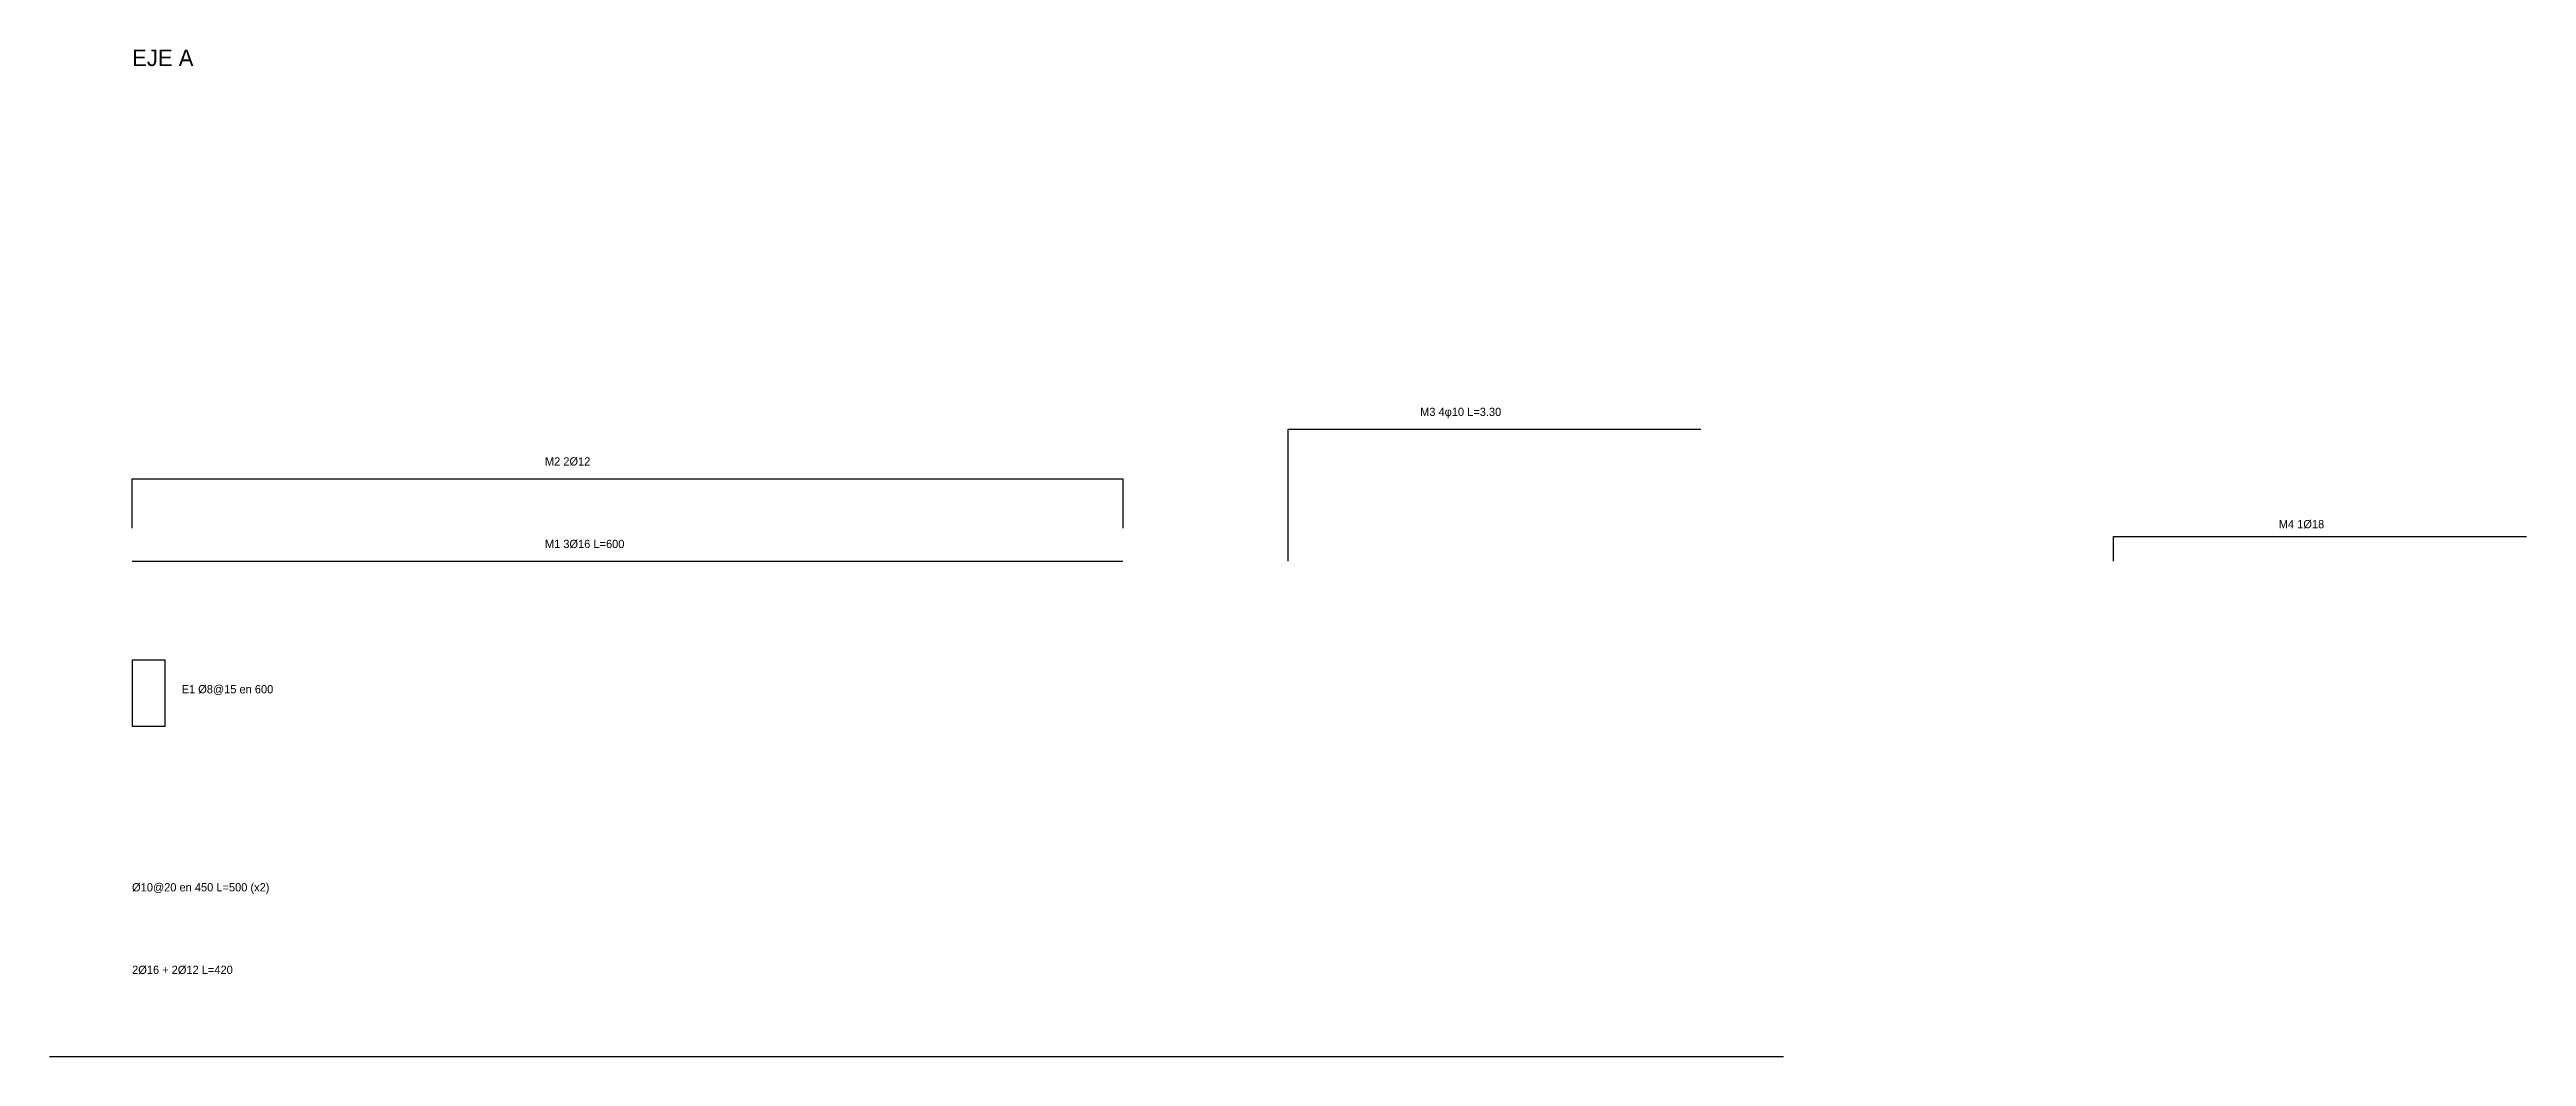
# Model space of a CAD drawing. Header units: centimetres. Extents: x -50 to 1450, y -300 to 310.
import ezdxf

# ---------------------------------------------------------------- set-up
doc = ezdxf.new("R2010")
doc.units = ezdxf.units.CM
for name, color, linetype in [('FIERRO', 7, 'Continuous'), ('MUROS', 7, 'Continuous'), ('TXT-FIERRO', 7, 'Continuous')]:
    doc.layers.add(name, color=color, linetype=linetype)

# ---------------------------------------------------------------- blocks, each defined once
blk = doc.blocks.new('DET_BARRA')
at = {"layer": 'FIERRO'}
blk.add_lwpolyline([(0, 0), (0, 15), (250, 15)], dxfattribs=at)
at = {"layer": 'TXT-FIERRO'}
blk.add_text('M4 1Ø18', height=5, dxfattribs=at).set_placement((100, 20))

msp = doc.modelspace()

# ---------------------------------------------------------------- linework, layer by layer
at = {"layer": 'FIERRO'}
for p, q in [((700, 0), (700, 80)), ((700, 80), (950, 80))]:
    msp.add_line(p, q, dxfattribs=at)
for points in [[(0, 20), (0, 50), (600, 50), (600, 20)], [(0, 0), (600, 0)]]:
    msp.add_lwpolyline(points, dxfattribs=at)
msp.add_lwpolyline([(0, -100), (20, -100), (20, -60), (0, -60)], close=True, dxfattribs=at)
at = {"layer": 'MUROS'}
msp.add_lwpolyline([(-50, -300), (1000, -300)], dxfattribs=at)

# ---------------------------------------------------------------- block references
msp.add_blockref('DET_BARRA', (1200, 0))

# ---------------------------------------------------------------- texts
msp.add_text('EJE A', height=10, dxfattribs=at).set_placement((0, 300))
at = {"layer": 'TXT-FIERRO'}
for s, p in [('M3 4φ10 L=3.30', (780, 88)), ('M2 2Ø12', (250, 58)), ('M1 3%%c16 L=600', (250, 8)), ('Ø10@20 en 450 L=500 (x2)', (0, -200)), ('2Ø16 + 2Ø12 L=420', (0, -250))]:
    msp.add_text(s, height=5, dxfattribs=at).set_placement(p)
at = {"layer": 'TXT-FIERRO', "insert": (30, -75), "char_height": 5, "attachment_point": 1}
msp.add_mtext('E1 %%c8@15 en 600', dxfattribs=at)

doc.saveas('drawing.dxf')
